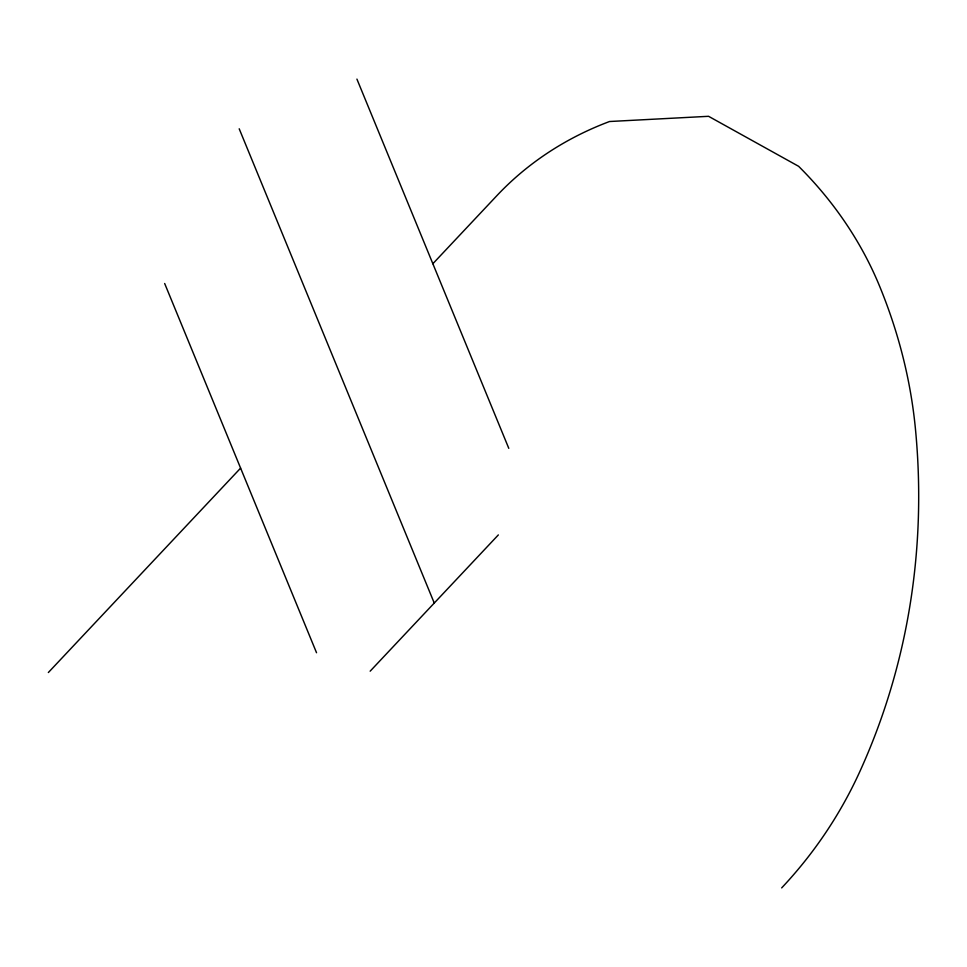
<?xml version="1.0" encoding="UTF-8"?>
<svg xmlns="http://www.w3.org/2000/svg" width="967" height="967" viewBox="0 0 967 967"><rect width="100%" height="100%" fill="white"/><g stroke="black" fill="none" stroke-linecap="round" stroke-linejoin="round"><path stroke-width="1.45" d="M48.35 672.524L240.602 468.125M432.853 263.725L496.941 195.588A354.696 310.818 27.7 0 1 609.536 121.516L708.569 116.306L798.609 166.3A354.696 310.818 27.7 0 1 879.619 286.244A555.505 486.8 27.7 0 1 915.519 429.759A839.223 735.416 27.7 0 1 859.905 771.412A555.505 486.8 27.7 0 1 781.674 887.899M370.168 671.183L498.343 534.92M356.92 79.101L508.787 448.337M239.2 128.792L434.256 603.057M164.668 283.5L316.535 652.737"/></g></svg>
